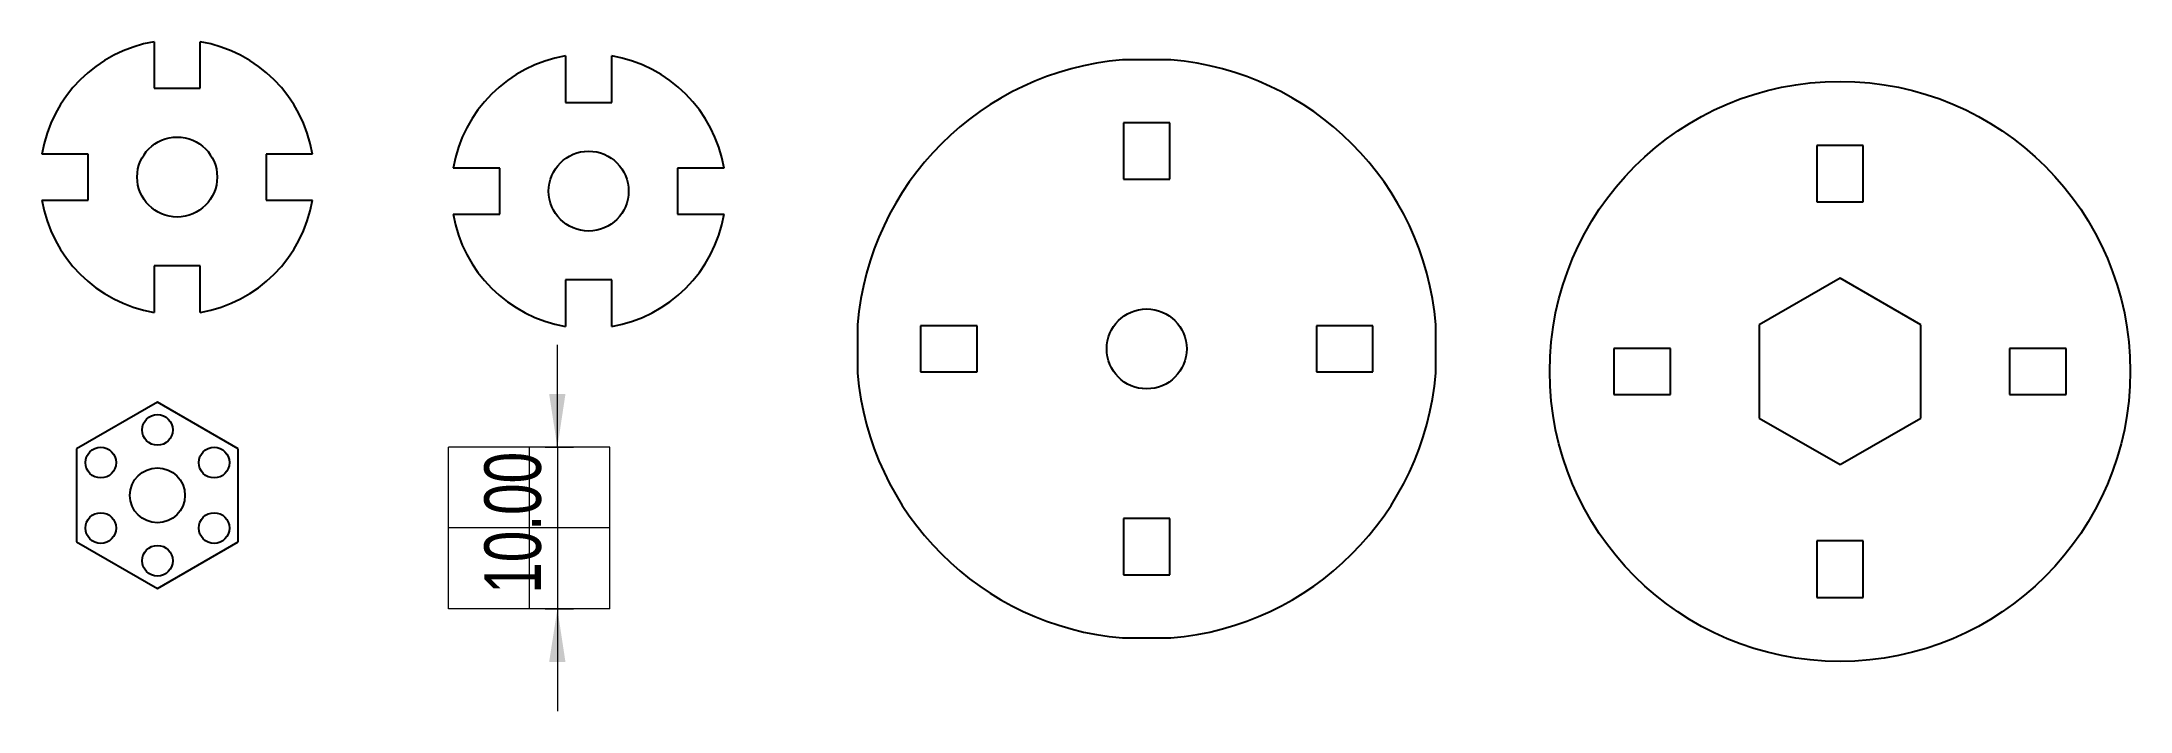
# Model space of a CAD drawing. Header units: millimetres. Extents: x 5 to 134, y 164 to 205.
import ezdxf

# ---------------------------------------------------------------- set-up
doc = ezdxf.new("R2010")
doc.units = ezdxf.units.MM
doc.header["$PDSIZE"] = -1
doc.linetypes.add('CENTERX2', pattern=[20.32, 12.7, -2.54, 2.54, -2.54])
doc.styles.add('SLDTEXTSTYLE0', font='TXT', dxfattribs={"width": 0.75})
doc.dimstyles.new('SLDDIMSTYLE0', dxfattribs={"dimtxt": 3.5, "dimasz": 3.302, "dimexe": 0, "dimexo": 0.0625, "dimgap": 0.875, "dimtad": 1, "dimrnd": 1e-09, "dimzin": 4, "dimdsep": 46, "dimtxsty": 'SLDTEXTSTYLE0', "dimsah": 1, "dimcen": 0.09, "dimadec": 0, "dimazin": 1, "dimtfac": 1, "dimtmove": 0, "dimatfit": 0, "dimfxl": 1, "dimfrac": 2, "dimtolj": 1, "dimtzin": 12, "dimarcsym": 0})

# ---------------------------------------------------------------- blocks, each defined once
blk = doc.blocks.new('_D')
at = {"color": 7, "linetype": 'Continuous', "lineweight": 18}
for p, q in [((36.43, 180.19), (36.43, 186.54)), ((35.68, 180.19), (37.43, 180.19)), ((36.43, 180.19), (36.43, 170.19)), ((35.68, 170.19), (37.43, 170.19)), ((36.43, 170.19), (36.43, 163.84))]:
    blk.add_line(p, q, dxfattribs=at)
for points in [[(36.43, 180.19), (36.93, 183.49), (35.92, 183.49)], [(36.43, 170.19), (35.92, 166.89), (36.93, 166.89)]]:
    blk.add_solid(points, dxfattribs=at)
at = {"color": 7, "linetype": 'Continuous', "lineweight": 18, "insert": (31.91, 171.12), "char_height": 3.5, "attachment_point": 1, "rotation": 90, "style": 'SLDTEXTSTYLE0'}
blk.add_mtext('10.00', dxfattribs=at)

msp = doc.modelspace()

# ---------------------------------------------------------------- linework, layer by layer
at = {"color": 7, "linetype": 'Continuous', "lineweight": 25}
for p, q in [((11.473, 205.304), (11.473, 202.425)), ((14.323, 202.425), (14.323, 205.304)), ((36.94, 204.432), (36.94, 201.552)), ((39.79, 201.552), (39.79, 204.432)), ((74.402, 204.184), (71.402, 204.184)), ((11.473, 202.425), (14.323, 202.425)), ((36.94, 201.552), (39.79, 201.552)), ((71.477, 200.284), (71.477, 196.784)), ((74.327, 200.284), (71.477, 200.284)), ((74.327, 196.784), (74.327, 200.284)), ((7.398, 198.35), (4.518, 198.35)), ((7.398, 195.5), (7.398, 198.35)), ((21.278, 198.35), (18.398, 198.35)), ((18.398, 198.35), (18.398, 195.5)), ((117.237, 198.889), (114.387, 198.889)), ((114.387, 198.889), (114.387, 195.389)), ((117.237, 195.389), (117.237, 198.889)), ((32.865, 197.477), (29.985, 197.477)), ((32.865, 194.627), (32.865, 197.477)), ((46.745, 197.477), (43.865, 197.477)), ((43.865, 197.477), (43.865, 194.627)), ((71.477, 196.784), (74.327, 196.784)), ((4.518, 195.5), (7.398, 195.5)), ((18.398, 195.5), (21.278, 195.5)), ((114.387, 195.389), (117.237, 195.389)), ((29.985, 194.627), (32.865, 194.627)), ((43.865, 194.627), (46.745, 194.627)), ((14.323, 191.425), (11.473, 191.425)), ((11.473, 191.425), (11.473, 188.545)), ((14.323, 188.545), (14.323, 191.425)), ((39.79, 190.552), (36.94, 190.552)), ((36.94, 190.552), (36.94, 187.673)), ((39.79, 187.673), (39.79, 190.552)), ((115.812, 190.662), (110.812, 187.776)), ((120.812, 187.776), (115.812, 190.662)), ((55.002, 187.784), (55.002, 184.784)), ((62.402, 187.709), (58.902, 187.709)), ((58.902, 187.709), (58.902, 184.859)), ((62.402, 184.859), (62.402, 187.709)), ((86.902, 187.709), (83.402, 187.709)), ((83.402, 187.709), (83.402, 184.859)), ((86.902, 184.859), (86.902, 187.709)), ((90.802, 184.784), (90.802, 187.784)), ((110.812, 187.776), (110.812, 182.002)), ((120.812, 182.002), (120.812, 187.776)), ((105.312, 186.314), (101.812, 186.314)), ((101.812, 186.314), (101.812, 183.464)), ((105.312, 183.464), (105.312, 186.314)), ((126.312, 186.314), (126.312, 183.464)), ((129.812, 186.314), (126.312, 186.314)), ((129.812, 183.464), (129.812, 186.314)), ((58.902, 184.859), (62.402, 184.859)), ((83.402, 184.859), (86.902, 184.859)), ((11.677, 182.988), (6.677, 180.101)), ((16.677, 180.101), (11.677, 182.988)), ((101.812, 183.464), (105.312, 183.464)), ((126.312, 183.464), (129.812, 183.464)), ((110.812, 182.002), (115.812, 179.115)), ((115.812, 179.115), (120.812, 182.002)), ((6.677, 180.101), (6.677, 174.327)), ((16.677, 174.327), (16.677, 180.101)), ((74.327, 175.784), (71.477, 175.784)), ((71.477, 175.784), (71.477, 172.284)), ((74.327, 172.284), (74.327, 175.784)), ((6.677, 174.327), (11.677, 171.441)), ((11.677, 171.441), (16.677, 174.327)), ((117.237, 174.389), (114.387, 174.389)), ((114.387, 174.389), (114.387, 170.889)), ((117.237, 170.889), (117.237, 174.389)), ((71.477, 172.284), (74.327, 172.284)), ((114.387, 170.889), (117.237, 170.889)), ((71.402, 168.384), (74.402, 168.384))]:
    msp.add_line(p, q, dxfattribs=at)
at = {"color": 7, "linetype": 'Continuous', "lineweight": 18}
for p, q in [((39.682, 180.192), (29.682, 180.192)), ((29.682, 170.192), (29.682, 180.192)), ((39.682, 170.192), (39.682, 180.192)), ((39.682, 170.192), (29.682, 170.192))]:
    msp.add_line(p, q, dxfattribs=at)
at = {"color": 7, "linetype": 'CENTERX2', "lineweight": 18}
for p, q in [((34.682, 180.192), (34.682, 170.192)), ((39.682, 175.192), (29.682, 175.192))]:
    msp.add_line(p, q, dxfattribs=at)
at = {"color": 7, "linetype": 'Continuous', "lineweight": 25}
for centre, radius in [((115.812, 184.889), 17.963), ((12.898, 196.925), 2.475), ((38.365, 196.052), 2.475), ((72.902, 186.284), 2.475), ((11.677, 181.264), 0.95), ((8.17, 179.239), 0.95), ((15.184, 179.239), 0.95), ((11.677, 177.214), 1.7), ((8.17, 175.189), 0.95), ((15.184, 175.189), 0.95), ((11.677, 173.164), 0.95)]:
    msp.add_circle(centre, radius, dxfattribs=at)
for centre, radius, start, end in [((12.898, 196.925), 8.5, 99.65104, 170.34896), ((12.898, 196.925), 8.5, 9.65104, 80.34896), ((38.365, 196.052), 8.5, 99.65104, 170.34896), ((38.365, 196.052), 8.5, 9.65104, 80.34896), ((72.902, 186.284), 17.963, 94.79013, 175.20987), ((72.902, 186.284), 17.963, 4.79013, 85.20987), ((12.898, 196.925), 8.5, 189.65104, 260.34896), ((12.898, 196.925), 8.5, 279.65104, 350.34896), ((38.365, 196.052), 8.5, 189.65104, 260.34896), ((38.365, 196.052), 8.5, 279.65104, 350.34896), ((72.902, 186.284), 17.963, 184.79013, 265.20987), ((72.902, 186.284), 17.963, 274.79013, 355.20987)]:
    msp.add_arc(centre, radius, start, end, dxfattribs=at)
at = {"color": 7, "linetype": 'Continuous', "lineweight": 0}
msp.add_point((34.682, 175.192), dxfattribs=at)

# ---------------------------------------------------------------- dimensions: what is measured, and where the dimension line sits
at = {"color": 7, "linetype": 'Continuous', "lineweight": 18}
dim = msp.add_linear_dim(base=(36.426, 170.192), p1=(34.682, 180.192), p2=(34.682, 170.192), angle=90, dimstyle='SLDDIMSTYLE0', dxfattribs=at)
dim.commit()
dim.dimension.update_dxf_attribs({"geometry": '_D', "text_midpoint": (36.426, 176.942), "dimtype": 160})

doc.saveas('drawing.dxf')
